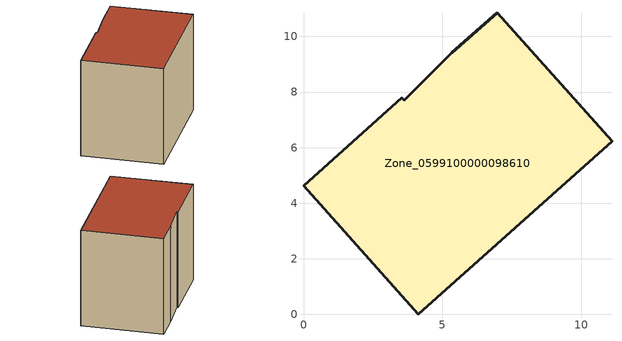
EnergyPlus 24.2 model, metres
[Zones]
Zone_0599100000098610
 floor ground (C_G): 11.1,6.23 4.12,0 0,4.63 3.54,7.8 3.62,7.71 5.34,9.41 6.97,10.86 z0
 wall outside (C_F): 5.34,9.41 3.62,7.71 3.54,7.8 0,4.63 4.12,0 11.1,6.23 6.97,10.86 5.34,9.41 z0:7.69
 roof outside (C_R): 4.12,0 11.1,6.23 6.97,10.86 5.34,9.41 3.62,7.71 3.54,7.8 0,4.63 z7.69
[BUILDING]
Pand.0599100000098610: North Axis=0; Terrain=City; Loads Convergence Tolerance Value=0.04; Temperature Convergence Tolerance Value=0.4; Solar Distribution=FullExterior; Maximum Number of Warmup Days=25; Minimum Number of Warmup Days=1
[Site:Location]
Rotterdam.The.Hague.AP_ZH_NLD Design_Conditions: Latitude=51.96; Longitude=4.45; Time Zone=1; Elevation=-4.5
[SITE:GROUNDTEMPERATURE:BUILDINGSURFACE]
18, 18, 18, 18, 18, 18, 18, 18, 18, 18, 18, 18
[MATERIAL] Thermal Absorptance=0.9; Solar Absorptance=0.7; Visible Absorptance=0.7
Name | Roughness | Thickness | Conductivity | Density | Specific Heat
G.TC.1965-1974 | MediumSmooth | 0.15 | 0.882353 | 540 | 1210
F.TC.1965-1974 | Rough | 0.3 | 0.697674 | 1920 | 840
R.TC.1965-1974 | MediumRough | 0.2 | 0.232558 | 1500 | 1000
[CONSTRUCTION]
C_G: G.TC.1965-1974
C_F: F.TC.1965-1974
C_R: R.TC.1965-1974
[ZONE]
Zone_0599100000098610: Type=1; Multiplier=1; Ceiling Height=Autocalculate; Volume=Autocalculate; Floor Area=autocalculate; Part of Total Floor Area=Yes
[ZONEINFILTRATION:DESIGNFLOWRATE]
Infil_Zone_0599100000098610: Zone or ZoneList or Space or SpaceList=Zone_0599100000098610; Schedule=AlwaysOn; Design Flow Rate Calculation Method=Flow/Area; Flow Rate per Floor Area=0.003; Constant Term Coefficient=1; Temperature Term Coefficient=0; Velocity Term Coefficient=0; Velocity Squared Term Coefficient=0
[HVACTEMPLATE:ZONE:IDEALLOADSAIRSYSTEM]
Zone_0599100000098610: Maximum Heating Supply Air Temperature=50; Minimum Cooling Supply Air Temperature=13; Maximum Heating Supply Air Humidity Ratio=0.0156; Minimum Cooling Supply Air Humidity Ratio=0.0077; Heating Limit=NoLimit; Cooling Limit=NoLimit; Dehumidification Control Type=ConstantSensibleHeatRatio; Cooling Sensible Heat Ratio=0.7; Dehumidification Setpoint=60; Humidification Control Type=None; Humidification Setpoint=30; Outdoor Air Method=None; Outdoor Air Flow Rate per Person=0.00944; Outdoor Air Flow Rate per Zone Floor Area=0; Outdoor Air Flow Rate per Zone=0; Demand Controlled Ventilation Type=None; Outdoor Air Economizer Type=NoEconomizer; Heat Recovery Type=None; Sensible Heat Recovery Effectiveness=0.7; Latent Heat Recovery Effectiveness=0.65
[ZONECONTROL:THERMOSTAT]
ThermostatControl_Zone_0599100000098610: Zone or ZoneList=Zone_0599100000098610; Control Type Schedule=DualSetpointControlType; Control 1=Thermostat_Zone_0599100000098610; Temperature Difference Between Cutout And Setpoint=0
[THERMOSTATSETPOINT:DUALSETPOINT]
Thermostat_Zone_0599100000098610: Heating Setpoint Temperature Schedule=HeatingSetpoint_Zone_0599100000098610; Cooling Setpoint Temperature Schedule=CoolingSetpoint_Zone_0599100000098610
[SCHEDULE:COMPACT]
HeatingSetpoint_Zone_0599100000098610: Through: 12/31, For: AllDays, Until: 24:00, 21
CoolingSetpoint_Zone_0599100000098610: Through: 12/31, For: AllDays, Until: 24:00, 24
DualSetpointControlType: Through: 12/31, For: AllDays, Until: 24:00, 4
AlwaysOn: Through: 12/31, For: AllDays, Until: 24:00, 1
